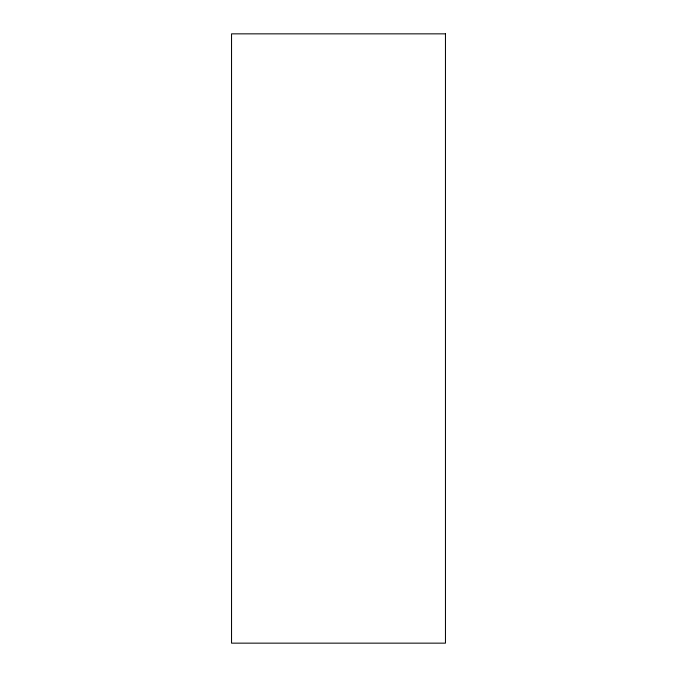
<?xml version="1.0" encoding="UTF-8"?>
<svg xmlns="http://www.w3.org/2000/svg" width="677" height="677" viewBox="0 0 677 677"><rect width="100%" height="100%" fill="white"/><g stroke="black" fill="none" stroke-linecap="round" stroke-linejoin="round"><path stroke-width="1.02" d="M445.458 33.85L231.542 33.85L231.542 643.15L445.458 643.15L445.458 33.85"/></g></svg>
